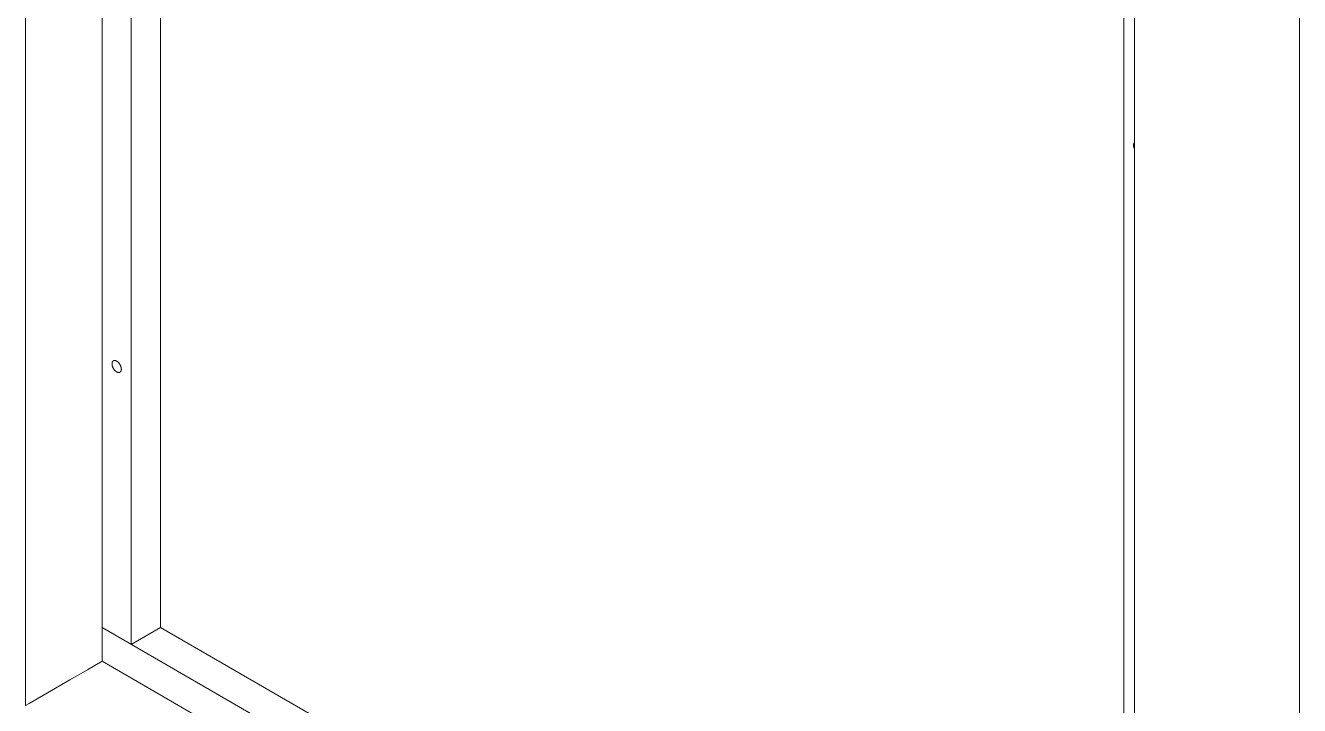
# Model space of a CAD drawing. Header units: inches. Extents: x -13 to 609, y -6 to 131.
# Drawn here: x 596 to 608.15, y 106.12 to 112.61 of the extents above; entities that cross this region are included whole.
import ezdxf

# ---------------------------------------------------------------- set-up
doc = ezdxf.new("R2010")
doc.units = ezdxf.units.IN
doc.layers.add('ZANO_R', color=7, linetype='Continuous', lineweight=0)

msp = doc.modelspace()

# ---------------------------------------------------------------- linework, layer by layer
at = {"layer": 'ZANO_R'}
for p, q in [((595.99642, 106.11746), (595.99642, 120.84434)), ((596.72699, 106.86069), (596.72699, 119.7189)), ((597.00538, 106.69996), (597.00538, 119.55817)), ((597.28377, 106.86069), (597.28377, 119.39744)), ((608.14767, 115.06167), (608.14767, 100.33124)), ((606.57519, 100.59621), (606.57519, 114.15382)), ((606.47059, 101.23522), (606.47059, 114.09343)), ((606.56494, 111.4614), (606.56498, 111.46331)), ((606.56498, 111.45948), (606.56494, 111.4614)), ((606.56498, 111.46331), (606.56508, 111.46523)), ((606.56508, 111.45756), (606.56498, 111.45948)), ((606.56508, 111.46523), (606.56524, 111.46714)), ((606.56524, 111.45565), (606.56508, 111.45756)), ((606.56524, 111.46714), (606.56547, 111.46904)), ((606.56547, 111.45375), (606.56524, 111.45565)), ((606.56547, 111.46904), (606.56576, 111.47094)), ((606.56576, 111.45185), (606.56547, 111.45375)), ((606.56576, 111.47094), (606.56612, 111.47282)), ((606.56612, 111.44997), (606.56576, 111.45185)), ((606.56612, 111.47282), (606.56654, 111.47469)), ((606.56654, 111.4481), (606.56612, 111.44997)), ((606.56654, 111.47469), (606.56702, 111.47655)), ((606.56702, 111.44624), (606.56654, 111.4481)), ((606.56702, 111.47655), (606.56757, 111.47839)), ((606.56757, 111.44441), (606.56702, 111.44624)), ((606.56757, 111.47839), (606.56818, 111.4802)), ((606.56818, 111.44259), (606.56757, 111.44441)), ((606.56818, 111.4802), (606.56885, 111.482)), ((606.56885, 111.44079), (606.56818, 111.44259)), ((606.56885, 111.482), (606.56958, 111.48377)), ((606.56958, 111.43902), (606.56885, 111.44079)), ((606.56958, 111.48377), (606.57037, 111.48552)), ((606.57037, 111.43727), (606.56958, 111.43902)), ((606.57037, 111.48552), (606.57122, 111.48724)), ((606.57122, 111.43555), (606.57037, 111.43727)), ((606.57122, 111.48724), (606.57213, 111.48893)), ((606.57213, 111.43387), (606.57122, 111.43555)), ((606.57213, 111.48893), (606.57309, 111.49058)), ((606.57309, 111.43221), (606.57213, 111.43387)), ((606.57309, 111.49058), (606.57411, 111.49221)), ((606.57411, 111.43059), (606.57309, 111.43221)), ((606.57411, 111.49221), (606.57519, 111.4938)), ((606.57519, 111.429), (606.57411, 111.43059)), ((596.82164, 109.37768), (596.82165, 109.37882)), ((596.82165, 109.37653), (596.82164, 109.37768)), ((596.82165, 109.37882), (596.82169, 109.37995)), ((596.82169, 109.37536), (596.82165, 109.37653)), ((596.82169, 109.37995), (596.82174, 109.38108)), ((596.82174, 109.37417), (596.82169, 109.37536)), ((596.82174, 109.38108), (596.82182, 109.3822)), ((596.82182, 109.37296), (596.82174, 109.37417)), ((596.82182, 109.3822), (596.82192, 109.38331)), ((596.82192, 109.37172), (596.82182, 109.37296)), ((596.82192, 109.38331), (596.82205, 109.38442)), ((596.82205, 109.37046), (596.82192, 109.37172)), ((596.82205, 109.38442), (596.82221, 109.38552)), ((596.82221, 109.36919), (596.82205, 109.37046)), ((596.82221, 109.38552), (596.82238, 109.38661)), ((596.82238, 109.36789), (596.82221, 109.36919)), ((596.82238, 109.38661), (596.82259, 109.38769)), ((596.82282, 109.36525), (596.82238, 109.36789)), ((596.82259, 109.38769), (596.82282, 109.38875)), ((596.82282, 109.38875), (596.82308, 109.3898)), ((596.82336, 109.36254), (596.82282, 109.36525)), ((596.82308, 109.3898), (596.82336, 109.39084)), ((596.82336, 109.39084), (596.82367, 109.39186)), ((596.82401, 109.35976), (596.82336, 109.36254)), ((596.82367, 109.39186), (596.82401, 109.39286)), ((596.82401, 109.39286), (596.82438, 109.39384)), ((596.82438, 109.39384), (596.82477, 109.39481)), ((596.82477, 109.39481), (596.82519, 109.39575)), ((596.82519, 109.39575), (596.82564, 109.39667)), ((596.82564, 109.39667), (596.82587, 109.39712)), ((596.82587, 109.39712), (596.82611, 109.39756)), ((596.82611, 109.39756), (596.82636, 109.398)), ((596.82636, 109.398), (596.82662, 109.39843)), ((596.82662, 109.39843), (596.82688, 109.39886)), ((596.82688, 109.39886), (596.82715, 109.39927)), ((596.82715, 109.39927), (596.82742, 109.39968)), ((596.82742, 109.39968), (596.82771, 109.40009)), ((596.82771, 109.40009), (596.82799, 109.40049)), ((596.82799, 109.40049), (596.82829, 109.40088)), ((596.82829, 109.40088), (596.82859, 109.40126)), ((596.82859, 109.40126), (596.8289, 109.40163)), ((596.8289, 109.40163), (596.82922, 109.402)), ((596.82922, 109.402), (596.82954, 109.40236)), ((596.82954, 109.40236), (596.82987, 109.40271)), ((596.82987, 109.40271), (596.8302, 109.40306)), ((596.8302, 109.40306), (596.83054, 109.40339)), ((596.83054, 109.40339), (596.83089, 109.40372)), ((596.83089, 109.40372), (596.83124, 109.40404)), ((596.83124, 109.40404), (596.8316, 109.40435)), ((596.8316, 109.40435), (596.83197, 109.40465)), ((596.83197, 109.40465), (596.83234, 109.40494)), ((596.83234, 109.40494), (596.83272, 109.40523)), ((596.83272, 109.40523), (596.8331, 109.4055)), ((596.8331, 109.4055), (596.83349, 109.40577)), ((596.83349, 109.40577), (596.83388, 109.40603)), ((596.83388, 109.40603), (596.83428, 109.40628)), ((596.83428, 109.40628), (596.83469, 109.40652)), ((596.83469, 109.40652), (596.8351, 109.40675)), ((596.8351, 109.40675), (596.83551, 109.40697)), ((596.83551, 109.40697), (596.83593, 109.40718)), ((596.83593, 109.40718), (596.83636, 109.40738)), ((596.83636, 109.40738), (596.83679, 109.40758)), ((596.83679, 109.40758), (596.83722, 109.40776)), ((596.83722, 109.40776), (596.83766, 109.40794)), ((596.83766, 109.40794), (596.83811, 109.4081)), ((596.83811, 109.4081), (596.83856, 109.40826)), ((596.83856, 109.40826), (596.83901, 109.40841)), ((596.83901, 109.40841), (596.83947, 109.40854)), ((596.83947, 109.40854), (596.83993, 109.40867)), ((596.83993, 109.40867), (596.84039, 109.40879)), ((596.84039, 109.40879), (596.84086, 109.4089)), ((596.84086, 109.4089), (596.84133, 109.409)), ((596.84133, 109.409), (596.84181, 109.40909)), ((596.84181, 109.40909), (596.84229, 109.40917)), ((596.84229, 109.40917), (596.84277, 109.40924)), ((596.84277, 109.40924), (596.84326, 109.4093)), ((596.84326, 109.4093), (596.84374, 109.40935)), ((596.84374, 109.40935), (596.84424, 109.40939)), ((596.84424, 109.40939), (596.84473, 109.40942)), ((596.84473, 109.40942), (596.84523, 109.40945)), ((596.84523, 109.40945), (596.84573, 109.40946)), ((596.84573, 109.40946), (596.84623, 109.40947)), ((596.84623, 109.40947), (596.84673, 109.40946)), ((596.84673, 109.40946), (596.84724, 109.40945)), ((596.84724, 109.40945), (596.84774, 109.40943)), ((596.84774, 109.40943), (596.84876, 109.40936)), ((596.84876, 109.40936), (596.84979, 109.40925)), ((596.84979, 109.40925), (596.85082, 109.40911)), ((596.85082, 109.40911), (596.85185, 109.40894)), ((596.85185, 109.40894), (596.85289, 109.40873)), ((596.85289, 109.40873), (596.85393, 109.40849)), ((596.85393, 109.40849), (596.85497, 109.40822)), ((596.85497, 109.40822), (596.85601, 109.40791)), ((596.85601, 109.40791), (596.85704, 109.40758)), ((596.85704, 109.40758), (596.85808, 109.40722)), ((596.85808, 109.40722), (596.85911, 109.40683)), ((596.85911, 109.40683), (596.86014, 109.40641)), ((596.86014, 109.40641), (596.86116, 109.40597)), ((596.86116, 109.40597), (596.86218, 109.4055)), ((596.86218, 109.4055), (596.86319, 109.40501)), ((596.86319, 109.40501), (596.8642, 109.40449)), ((596.8642, 109.40449), (596.86519, 109.40396)), ((596.86519, 109.40396), (596.86618, 109.4034)), ((596.86618, 109.4034), (596.86717, 109.40281)), ((596.86717, 109.40281), (596.86817, 109.4022)), ((596.86817, 109.4022), (596.86917, 109.40155)), ((596.86917, 109.40155), (596.87019, 109.40088)), ((596.87019, 109.40088), (596.8712, 109.40017)), ((596.8712, 109.40017), (596.87223, 109.39943)), ((596.87223, 109.39943), (596.87326, 109.39866)), ((596.87326, 109.39866), (596.87429, 109.39786)), ((596.87429, 109.39786), (596.87636, 109.39616)), ((596.87636, 109.39616), (596.87844, 109.39434)), ((596.87844, 109.39434), (596.88051, 109.39239)), ((596.88051, 109.39239), (596.88258, 109.39032)), ((596.88258, 109.39032), (596.88462, 109.38814)), ((596.88462, 109.38814), (596.88664, 109.38584)), ((596.88664, 109.38584), (596.88862, 109.38344)), ((596.88862, 109.38344), (596.89056, 109.38094)), ((596.89056, 109.38094), (596.89244, 109.37835)), ((596.89244, 109.37835), (596.89426, 109.37569)), ((596.89426, 109.37569), (596.89601, 109.37295)), ((596.89601, 109.37295), (596.89768, 109.37015)), ((596.89768, 109.37015), (596.89927, 109.3673)), ((596.89927, 109.3673), (596.90076, 109.36442)), ((596.90076, 109.36442), (596.90216, 109.36151)), ((596.90216, 109.36151), (596.90346, 109.35858)), ((596.82477, 109.35694), (596.82401, 109.35976)), ((596.82564, 109.35408), (596.82477, 109.35694)), ((596.82662, 109.35118), (596.82564, 109.35408)), ((596.82771, 109.34827), (596.82662, 109.35118)), ((596.8289, 109.34534), (596.82771, 109.34827)), ((596.8302, 109.34242), (596.8289, 109.34534)), ((596.8316, 109.33951), (596.8302, 109.34242)), ((596.8331, 109.33663), (596.8316, 109.33951)), ((596.83469, 109.33378), (596.8331, 109.33663)), ((596.83636, 109.33098), (596.83469, 109.33378)), ((596.83811, 109.32824), (596.83636, 109.33098)), ((596.83993, 109.32558), (596.83811, 109.32824)), ((596.84181, 109.32299), (596.83993, 109.32558)), ((596.84374, 109.32049), (596.84181, 109.32299)), ((596.84573, 109.31809), (596.84374, 109.32049)), ((596.84774, 109.31579), (596.84573, 109.31809)), ((596.84979, 109.31361), (596.84774, 109.31579)), ((596.85185, 109.31154), (596.84979, 109.31361)), ((596.85393, 109.30959), (596.85185, 109.31154)), ((596.85601, 109.30777), (596.85393, 109.30959)), ((596.85808, 109.30607), (596.85601, 109.30777)), ((596.85911, 109.30527), (596.85808, 109.30607)), ((596.86014, 109.3045), (596.85911, 109.30527)), ((596.86116, 109.30376), (596.86014, 109.3045)), ((596.86218, 109.30305), (596.86116, 109.30376)), ((596.86319, 109.30237), (596.86218, 109.30305)), ((596.8642, 109.30173), (596.86319, 109.30237)), ((596.86519, 109.30111), (596.8642, 109.30173)), ((596.86618, 109.30053), (596.86519, 109.30111)), ((596.86717, 109.29997), (596.86618, 109.30053)), ((596.86817, 109.29944), (596.86717, 109.29997)), ((596.86917, 109.29892), (596.86817, 109.29944)), ((596.87019, 109.29843), (596.86917, 109.29892)), ((596.8712, 109.29796), (596.87019, 109.29843)), ((596.87223, 109.29752), (596.8712, 109.29796)), ((596.87326, 109.2971), (596.87223, 109.29752)), ((596.87429, 109.29671), (596.87326, 109.2971)), ((596.87532, 109.29635), (596.87429, 109.29671)), ((596.87636, 109.29602), (596.87532, 109.29635)), ((596.8774, 109.29571), (596.87636, 109.29602)), ((596.87844, 109.29544), (596.8774, 109.29571)), ((596.87948, 109.2952), (596.87844, 109.29544)), ((596.88051, 109.29499), (596.87948, 109.2952)), ((596.88155, 109.29482), (596.88051, 109.29499)), ((596.88258, 109.29468), (596.88155, 109.29482)), ((596.8836, 109.29457), (596.88258, 109.29468)), ((596.88462, 109.2945), (596.8836, 109.29457)), ((596.88513, 109.29448), (596.88462, 109.2945)), ((596.88564, 109.29446), (596.88513, 109.29448)), ((596.88614, 109.29446), (596.88564, 109.29446)), ((596.88664, 109.29447), (596.88614, 109.29446)), ((596.88714, 109.29448), (596.88664, 109.29447)), ((596.88764, 109.2945), (596.88714, 109.29448)), ((596.88813, 109.29454), (596.88764, 109.2945)), ((596.88862, 109.29458), (596.88813, 109.29454)), ((596.88911, 109.29463), (596.88862, 109.29458)), ((596.8896, 109.29469), (596.88911, 109.29463)), ((596.89008, 109.29476), (596.8896, 109.29469)), ((596.89056, 109.29484), (596.89008, 109.29476)), ((596.89103, 109.29493), (596.89056, 109.29484)), ((596.89151, 109.29503), (596.89103, 109.29493)), ((596.89197, 109.29514), (596.89151, 109.29503)), ((596.89244, 109.29526), (596.89197, 109.29514)), ((596.8929, 109.29539), (596.89244, 109.29526)), ((596.89336, 109.29552), (596.8929, 109.29539)), ((596.89381, 109.29567), (596.89336, 109.29552)), ((596.89426, 109.29583), (596.89381, 109.29567)), ((596.8947, 109.29599), (596.89426, 109.29583)), ((596.89514, 109.29617), (596.8947, 109.29599)), ((596.89558, 109.29635), (596.89514, 109.29617)), ((596.89601, 109.29654), (596.89558, 109.29635)), ((596.89643, 109.29675), (596.89601, 109.29654)), ((596.89685, 109.29696), (596.89643, 109.29675)), ((596.89727, 109.29718), (596.89685, 109.29696)), ((596.89768, 109.29741), (596.89727, 109.29718)), ((596.89808, 109.29765), (596.89768, 109.29741)), ((596.89848, 109.2979), (596.89808, 109.29765)), ((596.89888, 109.29816), (596.89848, 109.2979)), ((596.89927, 109.29843), (596.89888, 109.29816)), ((596.89965, 109.2987), (596.89927, 109.29843)), ((596.90003, 109.29899), (596.89965, 109.2987)), ((596.9004, 109.29928), (596.90003, 109.29899)), ((596.90076, 109.29958), (596.9004, 109.29928)), ((596.90112, 109.29989), (596.90076, 109.29958)), ((596.90148, 109.30021), (596.90112, 109.29989)), ((596.90182, 109.30054), (596.90148, 109.30021)), ((596.90216, 109.30087), (596.90182, 109.30054)), ((596.9025, 109.30122), (596.90216, 109.30087)), ((596.90283, 109.30157), (596.9025, 109.30122)), ((596.90315, 109.30193), (596.90283, 109.30157)), ((596.90346, 109.3023), (596.90315, 109.30193)), ((596.90346, 109.35858), (596.90466, 109.35566)), ((596.90377, 109.30267), (596.90346, 109.3023)), ((596.90408, 109.30305), (596.90377, 109.30267)), ((596.90437, 109.30344), (596.90408, 109.30305)), ((596.90466, 109.30384), (596.90437, 109.30344)), ((596.90466, 109.35566), (596.90575, 109.35274)), ((596.90494, 109.30424), (596.90466, 109.30384)), ((596.90522, 109.30465), (596.90494, 109.30424)), ((596.90549, 109.30507), (596.90522, 109.30465)), ((596.90575, 109.3055), (596.90549, 109.30507)), ((596.90575, 109.35274), (596.90673, 109.34985)), ((596.906, 109.30593), (596.90575, 109.3055)), ((596.90625, 109.30637), (596.906, 109.30593)), ((596.90649, 109.30681), (596.90625, 109.30637)), ((596.90673, 109.30726), (596.90649, 109.30681)), ((596.90673, 109.34985), (596.9076, 109.34699)), ((596.90718, 109.30818), (596.90673, 109.30726)), ((596.9076, 109.30912), (596.90718, 109.30818)), ((596.9076, 109.34699), (596.90836, 109.34416)), ((596.90799, 109.31008), (596.9076, 109.30912)), ((596.90836, 109.31107), (596.90799, 109.31008)), ((596.90836, 109.34416), (596.90901, 109.34139)), ((596.9087, 109.31207), (596.90836, 109.31107)), ((596.90901, 109.31309), (596.9087, 109.31207)), ((596.90901, 109.34139), (596.90955, 109.33868)), ((596.90929, 109.31412), (596.90901, 109.31309)), ((596.90955, 109.31518), (596.90929, 109.31412)), ((596.90955, 109.33868), (596.90998, 109.33604)), ((596.90978, 109.31624), (596.90955, 109.31518)), ((596.90998, 109.31732), (596.90978, 109.31624)), ((596.90998, 109.33604), (596.91016, 109.33474)), ((596.91016, 109.31841), (596.90998, 109.31732)), ((596.91016, 109.33474), (596.91031, 109.33346)), ((596.91031, 109.31951), (596.91016, 109.31841)), ((596.91031, 109.33346), (596.91044, 109.33221)), ((596.91044, 109.32061), (596.91031, 109.31951)), ((596.91044, 109.33221), (596.91055, 109.33097)), ((596.91055, 109.32173), (596.91044, 109.32061)), ((596.91055, 109.33097), (596.91062, 109.32976)), ((596.91062, 109.32285), (596.91055, 109.32173)), ((596.91062, 109.32976), (596.91068, 109.32857)), ((596.91068, 109.32398), (596.91062, 109.32285)), ((596.91068, 109.32857), (596.91071, 109.3274)), ((596.91071, 109.32511), (596.91068, 109.32398)), ((596.91071, 109.3274), (596.91073, 109.32625)), ((596.91073, 109.32625), (596.91071, 109.32511)), ((606.57519, 101.17483), (596.72699, 106.86069)), ((596.72699, 106.53923), (596.72699, 106.86069)), ((597.28377, 106.86069), (597.00538, 106.69996)), ((597.28377, 106.86069), (606.47059, 101.55667)), ((596.42076, 106.36243), (596.58779, 106.45887)), ((596.72699, 106.53923), (596.58779, 106.45887)), ((596.72699, 106.53923), (606.57519, 100.85337)), ((596.42076, 106.36243), (596.03102, 106.13741)), ((595.99658, 106.11753), (595.99646, 106.11746)), ((595.99658, 106.11753), (596.03102, 106.13741))]:
    msp.add_line(p, q, dxfattribs=at)

doc.saveas('drawing.dxf')
